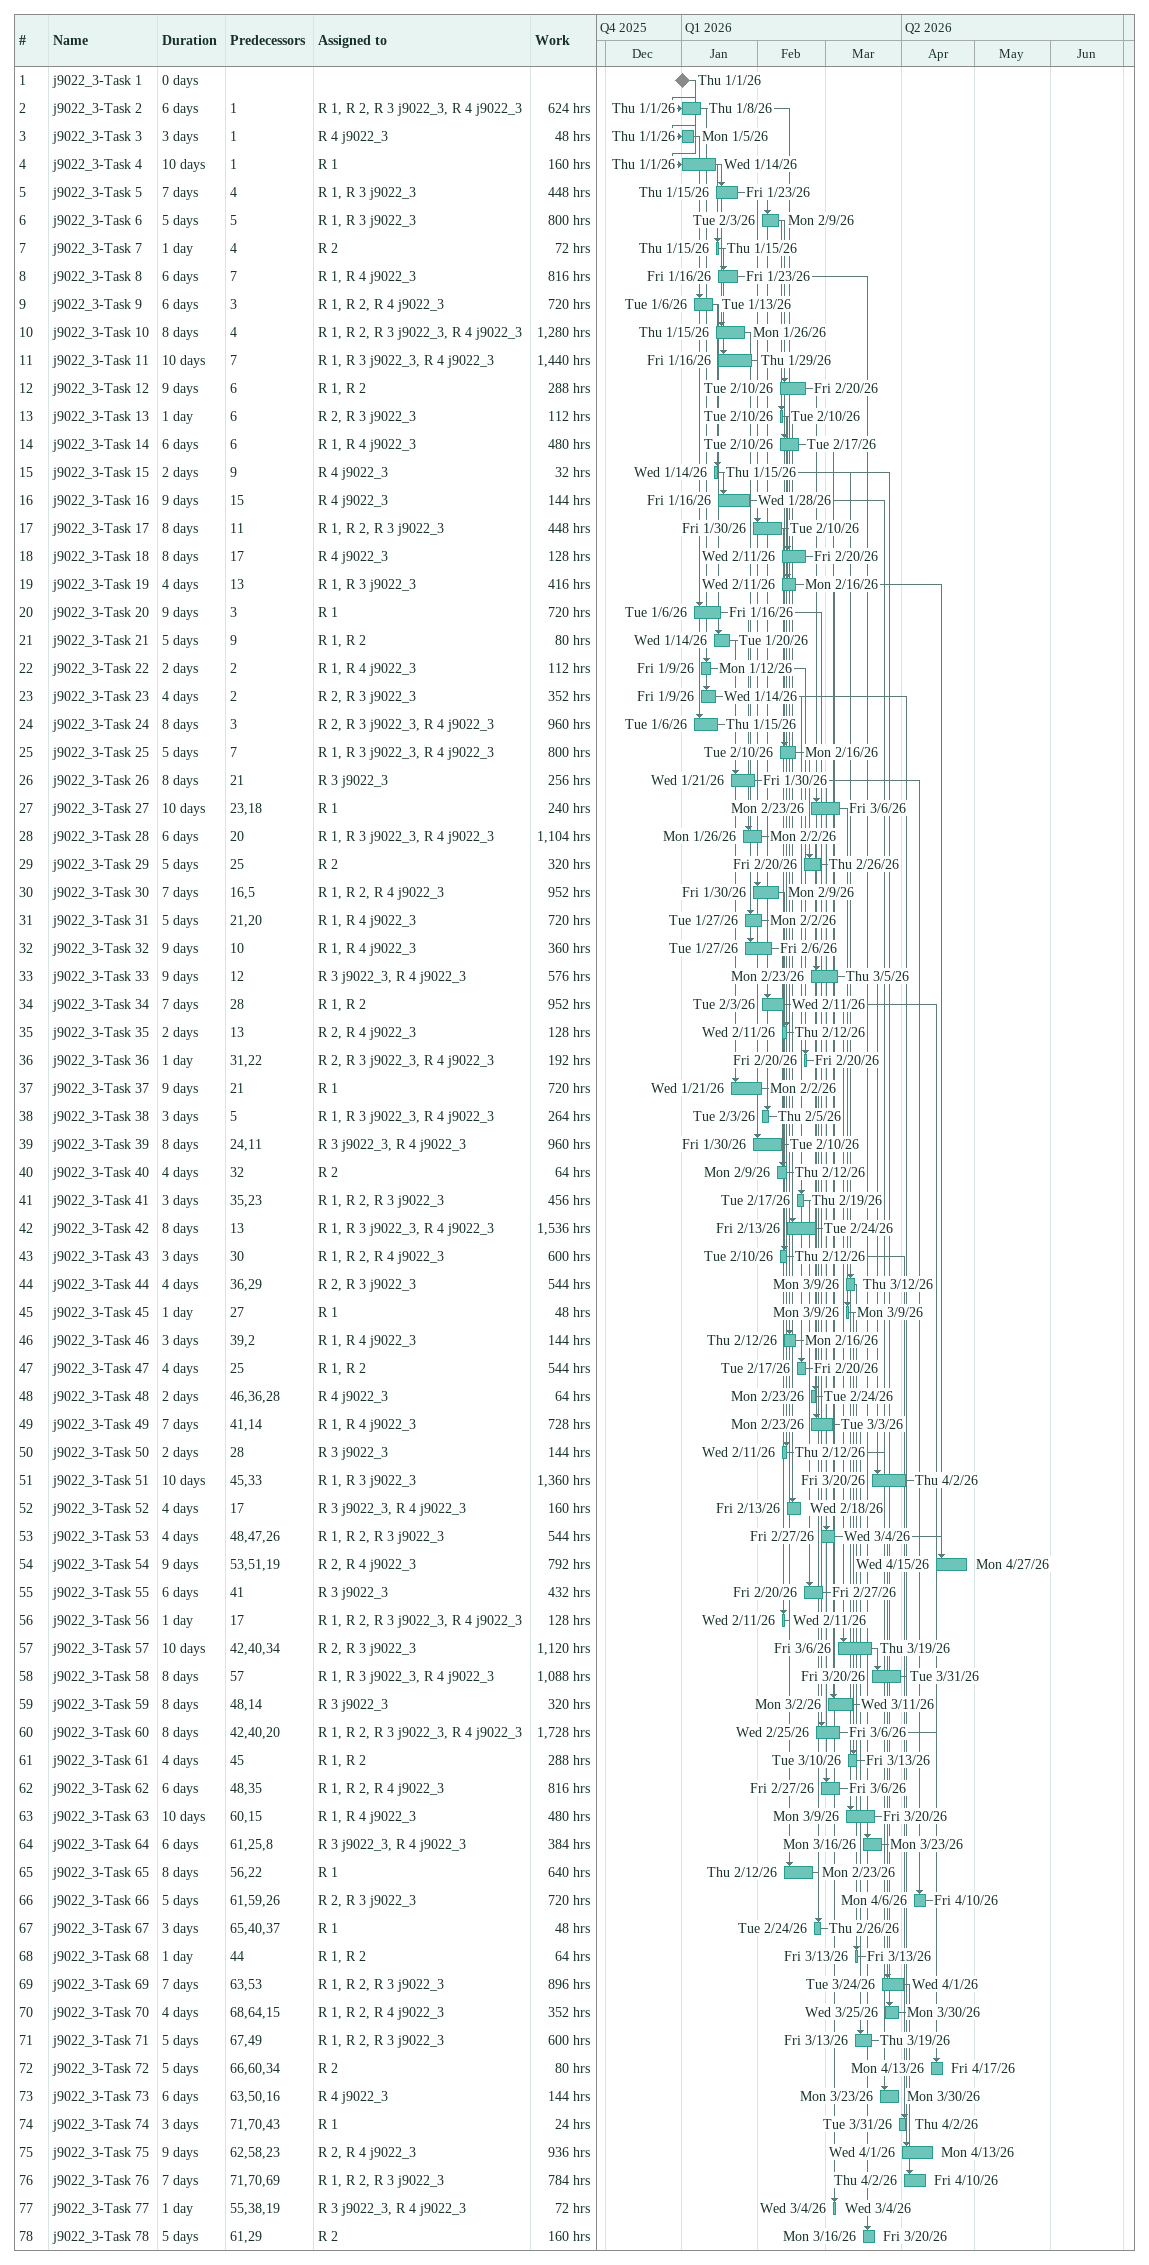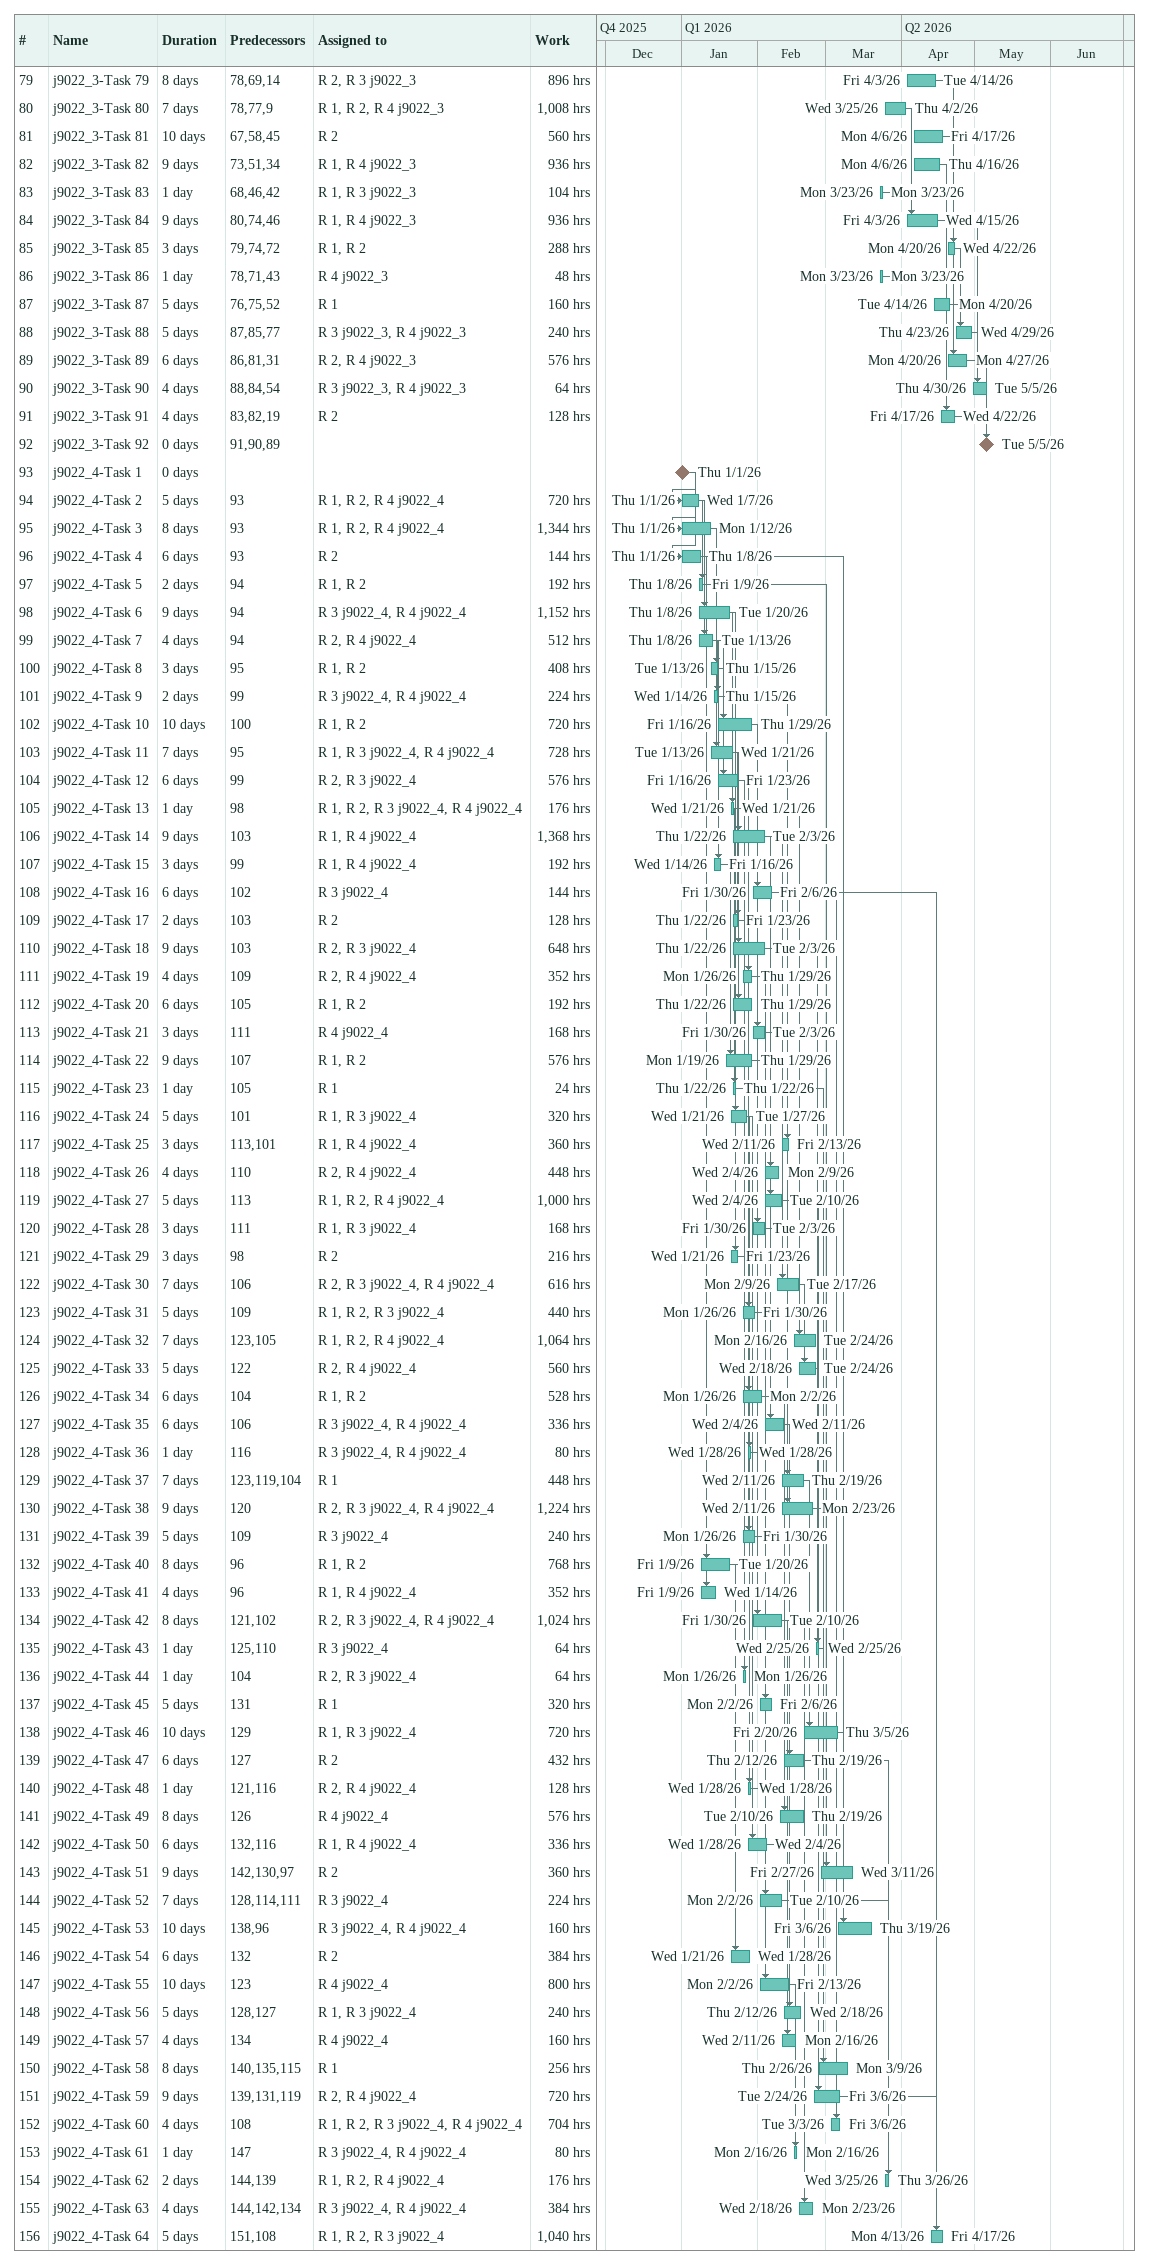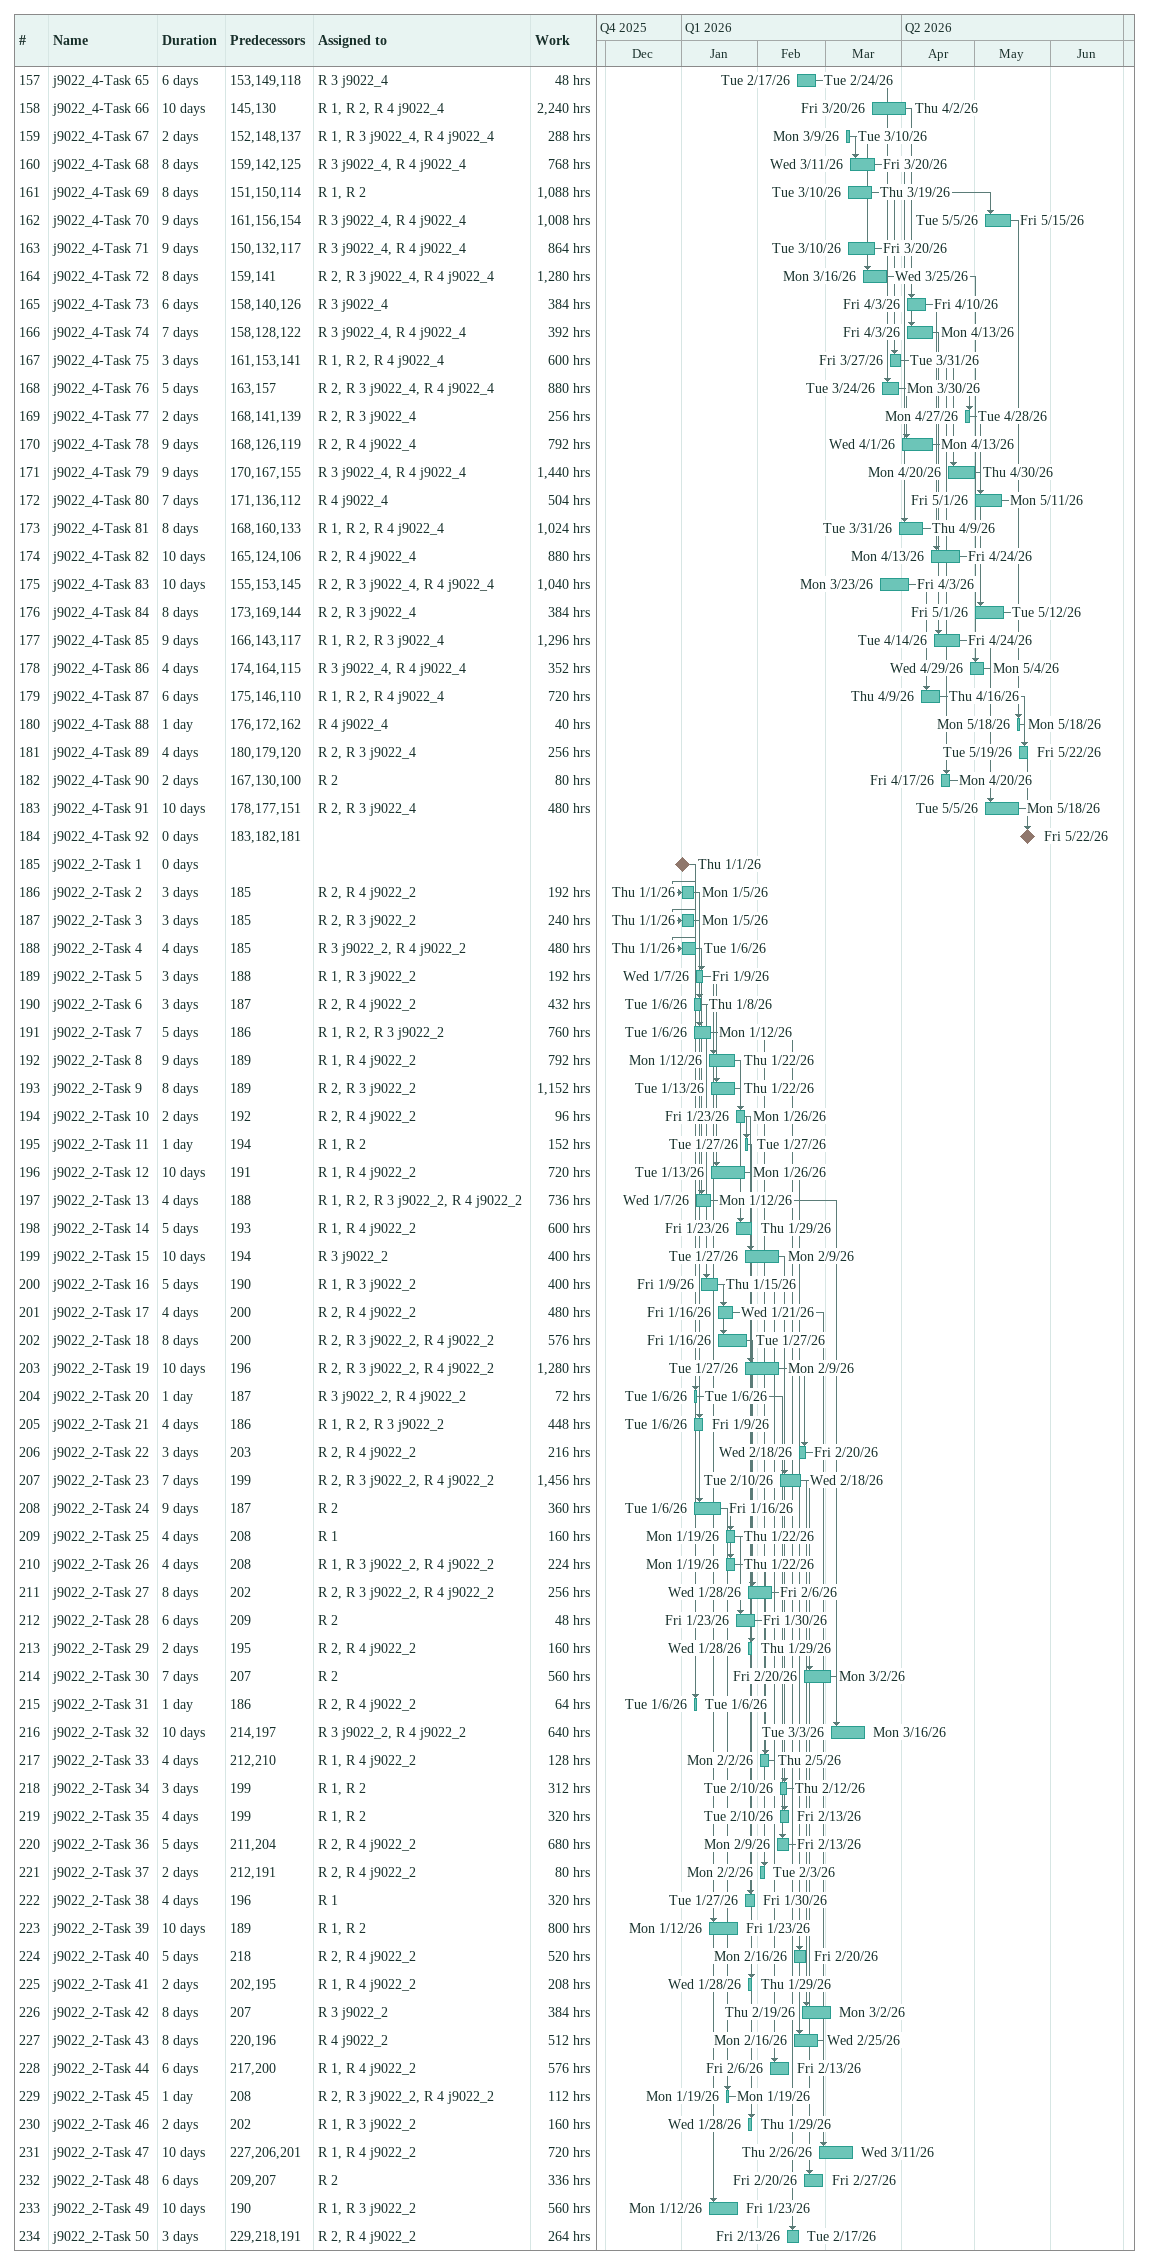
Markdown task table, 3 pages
| ID | Task | Duration | Start | Finish | Predecessors | Resources | Work (h) |
|---|---|---|---|---|---|---|---|
| 1 | j9022_3-Task 1 | 0d | 2026-01-01 | 2026-01-01 |  |  |  |
| 2 | j9022_3-Task 2 | 6d | 2026-01-01 | 2026-01-08 | 1 | R 1, R 2, R 3 j9022_3, R 4 j9022_3 | 624 |
| 3 | j9022_3-Task 3 | 3d | 2026-01-01 | 2026-01-05 | 1 | R 4 j9022_3 | 48 |
| 4 | j9022_3-Task 4 | 10d | 2026-01-01 | 2026-01-14 | 1 | R 1 | 160 |
| 5 | j9022_3-Task 5 | 7d | 2026-01-15 | 2026-01-23 | 4 | R 1, R 3 j9022_3 | 448 |
| 6 | j9022_3-Task 6 | 5d | 2026-02-03 | 2026-02-09 | 5 | R 1, R 3 j9022_3 | 800 |
| 7 | j9022_3-Task 7 | 1d | 2026-01-15 | 2026-01-15 | 4 | R 2 | 72 |
| 8 | j9022_3-Task 8 | 6d | 2026-01-16 | 2026-01-23 | 7 | R 1, R 4 j9022_3 | 816 |
| 9 | j9022_3-Task 9 | 6d | 2026-01-06 | 2026-01-13 | 3 | R 1, R 2, R 4 j9022_3 | 720 |
| 10 | j9022_3-Task 10 | 8d | 2026-01-15 | 2026-01-26 | 4 | R 1, R 2, R 3 j9022_3, R 4 j9022_3 | 1280 |
| 11 | j9022_3-Task 11 | 10d | 2026-01-16 | 2026-01-29 | 7 | R 1, R 3 j9022_3, R 4 j9022_3 | 1440 |
| 12 | j9022_3-Task 12 | 9d | 2026-02-10 | 2026-02-20 | 6 | R 1, R 2 | 288 |
| 13 | j9022_3-Task 13 | 1d | 2026-02-10 | 2026-02-10 | 6 | R 2, R 3 j9022_3 | 112 |
| 14 | j9022_3-Task 14 | 6d | 2026-02-10 | 2026-02-17 | 6 | R 1, R 4 j9022_3 | 480 |
| 15 | j9022_3-Task 15 | 2d | 2026-01-14 | 2026-01-15 | 9 | R 4 j9022_3 | 32 |
| 16 | j9022_3-Task 16 | 9d | 2026-01-16 | 2026-01-28 | 15 | R 4 j9022_3 | 144 |
| 17 | j9022_3-Task 17 | 8d | 2026-01-30 | 2026-02-10 | 11 | R 1, R 2, R 3 j9022_3 | 448 |
| 18 | j9022_3-Task 18 | 8d | 2026-02-11 | 2026-02-20 | 17 | R 4 j9022_3 | 128 |
| 19 | j9022_3-Task 19 | 4d | 2026-02-11 | 2026-02-16 | 13 | R 1, R 3 j9022_3 | 416 |
| 20 | j9022_3-Task 20 | 9d | 2026-01-06 | 2026-01-16 | 3 | R 1 | 720 |
| 21 | j9022_3-Task 21 | 5d | 2026-01-14 | 2026-01-20 | 9 | R 1, R 2 | 80 |
| 22 | j9022_3-Task 22 | 2d | 2026-01-09 | 2026-01-12 | 2 | R 1, R 4 j9022_3 | 112 |
| 23 | j9022_3-Task 23 | 4d | 2026-01-09 | 2026-01-14 | 2 | R 2, R 3 j9022_3 | 352 |
| 24 | j9022_3-Task 24 | 8d | 2026-01-06 | 2026-01-15 | 3 | R 2, R 3 j9022_3, R 4 j9022_3 | 960 |
| 25 | j9022_3-Task 25 | 5d | 2026-02-10 | 2026-02-16 | 7 | R 1, R 3 j9022_3, R 4 j9022_3 | 800 |
| 26 | j9022_3-Task 26 | 8d | 2026-01-21 | 2026-01-30 | 21 | R 3 j9022_3 | 256 |
| 27 | j9022_3-Task 27 | 10d | 2026-02-23 | 2026-03-06 | 23, 18 | R 1 | 240 |
| 28 | j9022_3-Task 28 | 6d | 2026-01-26 | 2026-02-02 | 20 | R 1, R 3 j9022_3, R 4 j9022_3 | 1104 |
| 29 | j9022_3-Task 29 | 5d | 2026-02-20 | 2026-02-26 | 25 | R 2 | 320 |
| 30 | j9022_3-Task 30 | 7d | 2026-01-30 | 2026-02-09 | 16, 5 | R 1, R 2, R 4 j9022_3 | 952 |
| 31 | j9022_3-Task 31 | 5d | 2026-01-27 | 2026-02-02 | 21, 20 | R 1, R 4 j9022_3 | 720 |
| 32 | j9022_3-Task 32 | 9d | 2026-01-27 | 2026-02-06 | 10 | R 1, R 4 j9022_3 | 360 |
| 33 | j9022_3-Task 33 | 9d | 2026-02-23 | 2026-03-05 | 12 | R 3 j9022_3, R 4 j9022_3 | 576 |
| 34 | j9022_3-Task 34 | 7d | 2026-02-03 | 2026-02-11 | 28 | R 1, R 2 | 952 |
| 35 | j9022_3-Task 35 | 2d | 2026-02-11 | 2026-02-12 | 13 | R 2, R 4 j9022_3 | 128 |
| 36 | j9022_3-Task 36 | 1d | 2026-02-20 | 2026-02-20 | 31, 22 | R 2, R 3 j9022_3, R 4 j9022_3 | 192 |
| 37 | j9022_3-Task 37 | 9d | 2026-01-21 | 2026-02-02 | 21 | R 1 | 720 |
| 38 | j9022_3-Task 38 | 3d | 2026-02-03 | 2026-02-05 | 5 | R 1, R 3 j9022_3, R 4 j9022_3 | 264 |
| 39 | j9022_3-Task 39 | 8d | 2026-01-30 | 2026-02-10 | 24, 11 | R 3 j9022_3, R 4 j9022_3 | 960 |
| 40 | j9022_3-Task 40 | 4d | 2026-02-09 | 2026-02-12 | 32 | R 2 | 64 |
| 41 | j9022_3-Task 41 | 3d | 2026-02-17 | 2026-02-19 | 35, 23 | R 1, R 2, R 3 j9022_3 | 456 |
| 42 | j9022_3-Task 42 | 8d | 2026-02-13 | 2026-02-24 | 13 | R 1, R 3 j9022_3, R 4 j9022_3 | 1536 |
| 43 | j9022_3-Task 43 | 3d | 2026-02-10 | 2026-02-12 | 30 | R 1, R 2, R 4 j9022_3 | 600 |
| 44 | j9022_3-Task 44 | 4d | 2026-03-09 | 2026-03-12 | 36, 29 | R 2, R 3 j9022_3 | 544 |
| 45 | j9022_3-Task 45 | 1d | 2026-03-09 | 2026-03-09 | 27 | R 1 | 48 |
| 46 | j9022_3-Task 46 | 3d | 2026-02-12 | 2026-02-16 | 39, 2 | R 1, R 4 j9022_3 | 144 |
| 47 | j9022_3-Task 47 | 4d | 2026-02-17 | 2026-02-20 | 25 | R 1, R 2 | 544 |
| 48 | j9022_3-Task 48 | 2d | 2026-02-23 | 2026-02-24 | 46, 36, 28 | R 4 j9022_3 | 64 |
| 49 | j9022_3-Task 49 | 7d | 2026-02-23 | 2026-03-03 | 41, 14 | R 1, R 4 j9022_3 | 728 |
| 50 | j9022_3-Task 50 | 2d | 2026-02-11 | 2026-02-12 | 28 | R 3 j9022_3 | 144 |
| 51 | j9022_3-Task 51 | 10d | 2026-03-20 | 2026-04-02 | 45, 33 | R 1, R 3 j9022_3 | 1360 |
| 52 | j9022_3-Task 52 | 4d | 2026-02-13 | 2026-02-18 | 17 | R 3 j9022_3, R 4 j9022_3 | 160 |
| 53 | j9022_3-Task 53 | 4d | 2026-02-27 | 2026-03-04 | 48, 47, 26 | R 1, R 2, R 3 j9022_3 | 544 |
| 54 | j9022_3-Task 54 | 9d | 2026-04-15 | 2026-04-27 | 53, 51, 19 | R 2, R 4 j9022_3 | 792 |
| 55 | j9022_3-Task 55 | 6d | 2026-02-20 | 2026-02-27 | 41 | R 3 j9022_3 | 432 |
| 56 | j9022_3-Task 56 | 1d | 2026-02-11 | 2026-02-11 | 17 | R 1, R 2, R 3 j9022_3, R 4 j9022_3 | 128 |
| 57 | j9022_3-Task 57 | 10d | 2026-03-06 | 2026-03-19 | 42, 40, 34 | R 2, R 3 j9022_3 | 1120 |
| 58 | j9022_3-Task 58 | 8d | 2026-03-20 | 2026-03-31 | 57 | R 1, R 3 j9022_3, R 4 j9022_3 | 1088 |
| 59 | j9022_3-Task 59 | 8d | 2026-03-02 | 2026-03-11 | 48, 14 | R 3 j9022_3 | 320 |
| 60 | j9022_3-Task 60 | 8d | 2026-02-25 | 2026-03-06 | 42, 40, 20 | R 1, R 2, R 3 j9022_3, R 4 j9022_3 | 1728 |
| 61 | j9022_3-Task 61 | 4d | 2026-03-10 | 2026-03-13 | 45 | R 1, R 2 | 288 |
| 62 | j9022_3-Task 62 | 6d | 2026-02-27 | 2026-03-06 | 48, 35 | R 1, R 2, R 4 j9022_3 | 816 |
| 63 | j9022_3-Task 63 | 10d | 2026-03-09 | 2026-03-20 | 60, 15 | R 1, R 4 j9022_3 | 480 |
| 64 | j9022_3-Task 64 | 6d | 2026-03-16 | 2026-03-23 | 61, 25, 8 | R 3 j9022_3, R 4 j9022_3 | 384 |
| 65 | j9022_3-Task 65 | 8d | 2026-02-12 | 2026-02-23 | 56, 22 | R 1 | 640 |
| 66 | j9022_3-Task 66 | 5d | 2026-04-06 | 2026-04-10 | 61, 59, 26 | R 2, R 3 j9022_3 | 720 |
| 67 | j9022_3-Task 67 | 3d | 2026-02-24 | 2026-02-26 | 65, 40, 37 | R 1 | 48 |
| 68 | j9022_3-Task 68 | 1d | 2026-03-13 | 2026-03-13 | 44 | R 1, R 2 | 64 |
| 69 | j9022_3-Task 69 | 7d | 2026-03-24 | 2026-04-01 | 63, 53 | R 1, R 2, R 3 j9022_3 | 896 |
| 70 | j9022_3-Task 70 | 4d | 2026-03-25 | 2026-03-30 | 68, 64, 15 | R 1, R 2, R 4 j9022_3 | 352 |
| 71 | j9022_3-Task 71 | 5d | 2026-03-13 | 2026-03-19 | 67, 49 | R 1, R 2, R 3 j9022_3 | 600 |
| 72 | j9022_3-Task 72 | 5d | 2026-04-13 | 2026-04-17 | 66, 60, 34 | R 2 | 80 |
| 73 | j9022_3-Task 73 | 6d | 2026-03-23 | 2026-03-30 | 63, 50, 16 | R 4 j9022_3 | 144 |
| 74 | j9022_3-Task 74 | 3d | 2026-03-31 | 2026-04-02 | 71, 70, 43 | R 1 | 24 |
| 75 | j9022_3-Task 75 | 9d | 2026-04-01 | 2026-04-13 | 62, 58, 23 | R 2, R 4 j9022_3 | 936 |
| 76 | j9022_3-Task 76 | 7d | 2026-04-02 | 2026-04-10 | 71, 70, 69 | R 1, R 2, R 3 j9022_3 | 784 |
| 77 | j9022_3-Task 77 | 1d | 2026-03-04 | 2026-03-04 | 55, 38, 19 | R 3 j9022_3, R 4 j9022_3 | 72 |
| 78 | j9022_3-Task 78 | 5d | 2026-03-16 | 2026-03-20 | 61, 29 | R 2 | 160 |
| 79 | j9022_3-Task 79 | 8d | 2026-04-03 | 2026-04-14 | 78, 69, 14 | R 2, R 3 j9022_3 | 896 |
| 80 | j9022_3-Task 80 | 7d | 2026-03-25 | 2026-04-02 | 78, 77, 9 | R 1, R 2, R 4 j9022_3 | 1008 |
| 81 | j9022_3-Task 81 | 10d | 2026-04-06 | 2026-04-17 | 67, 58, 45 | R 2 | 560 |
| 82 | j9022_3-Task 82 | 9d | 2026-04-06 | 2026-04-16 | 73, 51, 34 | R 1, R 4 j9022_3 | 936 |
| 83 | j9022_3-Task 83 | 1d | 2026-03-23 | 2026-03-23 | 68, 46, 42 | R 1, R 3 j9022_3 | 104 |
| 84 | j9022_3-Task 84 | 9d | 2026-04-03 | 2026-04-15 | 80, 74, 46 | R 1, R 4 j9022_3 | 936 |
| 85 | j9022_3-Task 85 | 3d | 2026-04-20 | 2026-04-22 | 79, 74, 72 | R 1, R 2 | 288 |
| 86 | j9022_3-Task 86 | 1d | 2026-03-23 | 2026-03-23 | 78, 71, 43 | R 4 j9022_3 | 48 |
| 87 | j9022_3-Task 87 | 5d | 2026-04-14 | 2026-04-20 | 76, 75, 52 | R 1 | 160 |
| 88 | j9022_3-Task 88 | 5d | 2026-04-23 | 2026-04-29 | 87, 85, 77 | R 3 j9022_3, R 4 j9022_3 | 240 |
| 89 | j9022_3-Task 89 | 6d | 2026-04-20 | 2026-04-27 | 86, 81, 31 | R 2, R 4 j9022_3 | 576 |
| 90 | j9022_3-Task 90 | 4d | 2026-04-30 | 2026-05-05 | 88, 84, 54 | R 3 j9022_3, R 4 j9022_3 | 64 |
| 91 | j9022_3-Task 91 | 4d | 2026-04-17 | 2026-04-22 | 83, 82, 19 | R 2 | 128 |
| 92 | j9022_3-Task 92 | 0d | 2026-05-05 | 2026-05-05 | 91, 90, 89 |  |  |
| 93 | j9022_4-Task 1 | 0d | 2026-01-01 | 2026-01-01 |  |  |  |
| 94 | j9022_4-Task 2 | 5d | 2026-01-01 | 2026-01-07 | 93 | R 1, R 2, R 4 j9022_4 | 720 |
| 95 | j9022_4-Task 3 | 8d | 2026-01-01 | 2026-01-12 | 93 | R 1, R 2, R 4 j9022_4 | 1344 |
| 96 | j9022_4-Task 4 | 6d | 2026-01-01 | 2026-01-08 | 93 | R 2 | 144 |
| 97 | j9022_4-Task 5 | 2d | 2026-01-08 | 2026-01-09 | 94 | R 1, R 2 | 192 |
| 98 | j9022_4-Task 6 | 9d | 2026-01-08 | 2026-01-20 | 94 | R 3 j9022_4, R 4 j9022_4 | 1152 |
| 99 | j9022_4-Task 7 | 4d | 2026-01-08 | 2026-01-13 | 94 | R 2, R 4 j9022_4 | 512 |
| 100 | j9022_4-Task 8 | 3d | 2026-01-13 | 2026-01-15 | 95 | R 1, R 2 | 408 |
| 101 | j9022_4-Task 9 | 2d | 2026-01-14 | 2026-01-15 | 99 | R 3 j9022_4, R 4 j9022_4 | 224 |
| 102 | j9022_4-Task 10 | 10d | 2026-01-16 | 2026-01-29 | 100 | R 1, R 2 | 720 |
| 103 | j9022_4-Task 11 | 7d | 2026-01-13 | 2026-01-21 | 95 | R 1, R 3 j9022_4, R 4 j9022_4 | 728 |
| 104 | j9022_4-Task 12 | 6d | 2026-01-16 | 2026-01-23 | 99 | R 2, R 3 j9022_4 | 576 |
| 105 | j9022_4-Task 13 | 1d | 2026-01-21 | 2026-01-21 | 98 | R 1, R 2, R 3 j9022_4, R 4 j9022_4 | 176 |
| 106 | j9022_4-Task 14 | 9d | 2026-01-22 | 2026-02-03 | 103 | R 1, R 4 j9022_4 | 1368 |
| 107 | j9022_4-Task 15 | 3d | 2026-01-14 | 2026-01-16 | 99 | R 1, R 4 j9022_4 | 192 |
| 108 | j9022_4-Task 16 | 6d | 2026-01-30 | 2026-02-06 | 102 | R 3 j9022_4 | 144 |
| 109 | j9022_4-Task 17 | 2d | 2026-01-22 | 2026-01-23 | 103 | R 2 | 128 |
| 110 | j9022_4-Task 18 | 9d | 2026-01-22 | 2026-02-03 | 103 | R 2, R 3 j9022_4 | 648 |
| 111 | j9022_4-Task 19 | 4d | 2026-01-26 | 2026-01-29 | 109 | R 2, R 4 j9022_4 | 352 |
| 112 | j9022_4-Task 20 | 6d | 2026-01-22 | 2026-01-29 | 105 | R 1, R 2 | 192 |
| 113 | j9022_4-Task 21 | 3d | 2026-01-30 | 2026-02-03 | 111 | R 4 j9022_4 | 168 |
| 114 | j9022_4-Task 22 | 9d | 2026-01-19 | 2026-01-29 | 107 | R 1, R 2 | 576 |
| 115 | j9022_4-Task 23 | 1d | 2026-01-22 | 2026-01-22 | 105 | R 1 | 24 |
| 116 | j9022_4-Task 24 | 5d | 2026-01-21 | 2026-01-27 | 101 | R 1, R 3 j9022_4 | 320 |
| 117 | j9022_4-Task 25 | 3d | 2026-02-11 | 2026-02-13 | 113, 101 | R 1, R 4 j9022_4 | 360 |
| 118 | j9022_4-Task 26 | 4d | 2026-02-04 | 2026-02-09 | 110 | R 2, R 4 j9022_4 | 448 |
| 119 | j9022_4-Task 27 | 5d | 2026-02-04 | 2026-02-10 | 113 | R 1, R 2, R 4 j9022_4 | 1000 |
| 120 | j9022_4-Task 28 | 3d | 2026-01-30 | 2026-02-03 | 111 | R 1, R 3 j9022_4 | 168 |
| 121 | j9022_4-Task 29 | 3d | 2026-01-21 | 2026-01-23 | 98 | R 2 | 216 |
| 122 | j9022_4-Task 30 | 7d | 2026-02-09 | 2026-02-17 | 106 | R 2, R 3 j9022_4, R 4 j9022_4 | 616 |
| 123 | j9022_4-Task 31 | 5d | 2026-01-26 | 2026-01-30 | 109 | R 1, R 2, R 3 j9022_4 | 440 |
| 124 | j9022_4-Task 32 | 7d | 2026-02-16 | 2026-02-24 | 123, 105 | R 1, R 2, R 4 j9022_4 | 1064 |
| 125 | j9022_4-Task 33 | 5d | 2026-02-18 | 2026-02-24 | 122 | R 2, R 4 j9022_4 | 560 |
| 126 | j9022_4-Task 34 | 6d | 2026-01-26 | 2026-02-02 | 104 | R 1, R 2 | 528 |
| 127 | j9022_4-Task 35 | 6d | 2026-02-04 | 2026-02-11 | 106 | R 3 j9022_4, R 4 j9022_4 | 336 |
| 128 | j9022_4-Task 36 | 1d | 2026-01-28 | 2026-01-28 | 116 | R 3 j9022_4, R 4 j9022_4 | 80 |
| 129 | j9022_4-Task 37 | 7d | 2026-02-11 | 2026-02-19 | 123, 119, 104 | R 1 | 448 |
| 130 | j9022_4-Task 38 | 9d | 2026-02-11 | 2026-02-23 | 120 | R 2, R 3 j9022_4, R 4 j9022_4 | 1224 |
| 131 | j9022_4-Task 39 | 5d | 2026-01-26 | 2026-01-30 | 109 | R 3 j9022_4 | 240 |
| 132 | j9022_4-Task 40 | 8d | 2026-01-09 | 2026-01-20 | 96 | R 1, R 2 | 768 |
| 133 | j9022_4-Task 41 | 4d | 2026-01-09 | 2026-01-14 | 96 | R 1, R 4 j9022_4 | 352 |
| 134 | j9022_4-Task 42 | 8d | 2026-01-30 | 2026-02-10 | 121, 102 | R 2, R 3 j9022_4, R 4 j9022_4 | 1024 |
| 135 | j9022_4-Task 43 | 1d | 2026-02-25 | 2026-02-25 | 125, 110 | R 3 j9022_4 | 64 |
| 136 | j9022_4-Task 44 | 1d | 2026-01-26 | 2026-01-26 | 104 | R 2, R 3 j9022_4 | 64 |
| 137 | j9022_4-Task 45 | 5d | 2026-02-02 | 2026-02-06 | 131 | R 1 | 320 |
| 138 | j9022_4-Task 46 | 10d | 2026-02-20 | 2026-03-05 | 129 | R 1, R 3 j9022_4 | 720 |
| 139 | j9022_4-Task 47 | 6d | 2026-02-12 | 2026-02-19 | 127 | R 2 | 432 |
| 140 | j9022_4-Task 48 | 1d | 2026-01-28 | 2026-01-28 | 121, 116 | R 2, R 4 j9022_4 | 128 |
| 141 | j9022_4-Task 49 | 8d | 2026-02-10 | 2026-02-19 | 126 | R 4 j9022_4 | 576 |
| 142 | j9022_4-Task 50 | 6d | 2026-01-28 | 2026-02-04 | 132, 116 | R 1, R 4 j9022_4 | 336 |
| 143 | j9022_4-Task 51 | 9d | 2026-02-27 | 2026-03-11 | 142, 130, 97 | R 2 | 360 |
| 144 | j9022_4-Task 52 | 7d | 2026-02-02 | 2026-02-10 | 128, 114, 111 | R 3 j9022_4 | 224 |
| 145 | j9022_4-Task 53 | 10d | 2026-03-06 | 2026-03-19 | 138, 96 | R 3 j9022_4, R 4 j9022_4 | 160 |
| 146 | j9022_4-Task 54 | 6d | 2026-01-21 | 2026-01-28 | 132 | R 2 | 384 |
| 147 | j9022_4-Task 55 | 10d | 2026-02-02 | 2026-02-13 | 123 | R 4 j9022_4 | 800 |
| 148 | j9022_4-Task 56 | 5d | 2026-02-12 | 2026-02-18 | 128, 127 | R 1, R 3 j9022_4 | 240 |
| 149 | j9022_4-Task 57 | 4d | 2026-02-11 | 2026-02-16 | 134 | R 4 j9022_4 | 160 |
| 150 | j9022_4-Task 58 | 8d | 2026-02-26 | 2026-03-09 | 140, 135, 115 | R 1 | 256 |
| 151 | j9022_4-Task 59 | 9d | 2026-02-24 | 2026-03-06 | 139, 131, 119 | R 2, R 4 j9022_4 | 720 |
| 152 | j9022_4-Task 60 | 4d | 2026-03-03 | 2026-03-06 | 108 | R 1, R 2, R 3 j9022_4, R 4 j9022_4 | 704 |
| 153 | j9022_4-Task 61 | 1d | 2026-02-16 | 2026-02-16 | 147 | R 3 j9022_4, R 4 j9022_4 | 80 |
| 154 | j9022_4-Task 62 | 2d | 2026-03-25 | 2026-03-26 | 144, 139 | R 1, R 2, R 4 j9022_4 | 176 |
| 155 | j9022_4-Task 63 | 4d | 2026-02-18 | 2026-02-23 | 144, 142, 134 | R 3 j9022_4, R 4 j9022_4 | 384 |
| 156 | j9022_4-Task 64 | 5d | 2026-04-13 | 2026-04-17 | 151, 108 | R 1, R 2, R 3 j9022_4 | 1040 |
| 157 | j9022_4-Task 65 | 6d | 2026-02-17 | 2026-02-24 | 153, 149, 118 | R 3 j9022_4 | 48 |
| 158 | j9022_4-Task 66 | 10d | 2026-03-20 | 2026-04-02 | 145, 130 | R 1, R 2, R 4 j9022_4 | 2240 |
| 159 | j9022_4-Task 67 | 2d | 2026-03-09 | 2026-03-10 | 152, 148, 137 | R 1, R 3 j9022_4, R 4 j9022_4 | 288 |
| 160 | j9022_4-Task 68 | 8d | 2026-03-11 | 2026-03-20 | 159, 142, 125 | R 3 j9022_4, R 4 j9022_4 | 768 |
| 161 | j9022_4-Task 69 | 8d | 2026-03-10 | 2026-03-19 | 151, 150, 114 | R 1, R 2 | 1088 |
| 162 | j9022_4-Task 70 | 9d | 2026-05-05 | 2026-05-15 | 161, 156, 154 | R 3 j9022_4, R 4 j9022_4 | 1008 |
| 163 | j9022_4-Task 71 | 9d | 2026-03-10 | 2026-03-20 | 150, 132, 117 | R 3 j9022_4, R 4 j9022_4 | 864 |
| 164 | j9022_4-Task 72 | 8d | 2026-03-16 | 2026-03-25 | 159, 141 | R 2, R 3 j9022_4, R 4 j9022_4 | 1280 |
| 165 | j9022_4-Task 73 | 6d | 2026-04-03 | 2026-04-10 | 158, 140, 126 | R 3 j9022_4 | 384 |
| 166 | j9022_4-Task 74 | 7d | 2026-04-03 | 2026-04-13 | 158, 128, 122 | R 3 j9022_4, R 4 j9022_4 | 392 |
| 167 | j9022_4-Task 75 | 3d | 2026-03-27 | 2026-03-31 | 161, 153, 141 | R 1, R 2, R 4 j9022_4 | 600 |
| 168 | j9022_4-Task 76 | 5d | 2026-03-24 | 2026-03-30 | 163, 157 | R 2, R 3 j9022_4, R 4 j9022_4 | 880 |
| 169 | j9022_4-Task 77 | 2d | 2026-04-27 | 2026-04-28 | 168, 141, 139 | R 2, R 3 j9022_4 | 256 |
| 170 | j9022_4-Task 78 | 9d | 2026-04-01 | 2026-04-13 | 168, 126, 119 | R 2, R 4 j9022_4 | 792 |
| 171 | j9022_4-Task 79 | 9d | 2026-04-20 | 2026-04-30 | 170, 167, 155 | R 3 j9022_4, R 4 j9022_4 | 1440 |
| 172 | j9022_4-Task 80 | 7d | 2026-05-01 | 2026-05-11 | 171, 136, 112 | R 4 j9022_4 | 504 |
| 173 | j9022_4-Task 81 | 8d | 2026-03-31 | 2026-04-09 | 168, 160, 133 | R 1, R 2, R 4 j9022_4 | 1024 |
| 174 | j9022_4-Task 82 | 10d | 2026-04-13 | 2026-04-24 | 165, 124, 106 | R 2, R 4 j9022_4 | 880 |
| 175 | j9022_4-Task 83 | 10d | 2026-03-23 | 2026-04-03 | 155, 153, 145 | R 2, R 3 j9022_4, R 4 j9022_4 | 1040 |
| 176 | j9022_4-Task 84 | 8d | 2026-05-01 | 2026-05-12 | 173, 169, 144 | R 2, R 3 j9022_4 | 384 |
| 177 | j9022_4-Task 85 | 9d | 2026-04-14 | 2026-04-24 | 166, 143, 117 | R 1, R 2, R 3 j9022_4 | 1296 |
| 178 | j9022_4-Task 86 | 4d | 2026-04-29 | 2026-05-04 | 174, 164, 115 | R 3 j9022_4, R 4 j9022_4 | 352 |
| 179 | j9022_4-Task 87 | 6d | 2026-04-09 | 2026-04-16 | 175, 146, 110 | R 1, R 2, R 4 j9022_4 | 720 |
| 180 | j9022_4-Task 88 | 1d | 2026-05-18 | 2026-05-18 | 176, 172, 162 | R 4 j9022_4 | 40 |
| 181 | j9022_4-Task 89 | 4d | 2026-05-19 | 2026-05-22 | 180, 179, 120 | R 2, R 3 j9022_4 | 256 |
| 182 | j9022_4-Task 90 | 2d | 2026-04-17 | 2026-04-20 | 167, 130, 100 | R 2 | 80 |
| 183 | j9022_4-Task 91 | 10d | 2026-05-05 | 2026-05-18 | 178, 177, 151 | R 2, R 3 j9022_4 | 480 |
| 184 | j9022_4-Task 92 | 0d | 2026-05-22 | 2026-05-22 | 183, 182, 181 |  |  |
| 185 | j9022_2-Task 1 | 0d | 2026-01-01 | 2026-01-01 |  |  |  |
| 186 | j9022_2-Task 2 | 3d | 2026-01-01 | 2026-01-05 | 185 | R 2, R 4 j9022_2 | 192 |
| 187 | j9022_2-Task 3 | 3d | 2026-01-01 | 2026-01-05 | 185 | R 2, R 3 j9022_2 | 240 |
| 188 | j9022_2-Task 4 | 4d | 2026-01-01 | 2026-01-06 | 185 | R 3 j9022_2, R 4 j9022_2 | 480 |
| 189 | j9022_2-Task 5 | 3d | 2026-01-07 | 2026-01-09 | 188 | R 1, R 3 j9022_2 | 192 |
| 190 | j9022_2-Task 6 | 3d | 2026-01-06 | 2026-01-08 | 187 | R 2, R 4 j9022_2 | 432 |
| 191 | j9022_2-Task 7 | 5d | 2026-01-06 | 2026-01-12 | 186 | R 1, R 2, R 3 j9022_2 | 760 |
| 192 | j9022_2-Task 8 | 9d | 2026-01-12 | 2026-01-22 | 189 | R 1, R 4 j9022_2 | 792 |
| 193 | j9022_2-Task 9 | 8d | 2026-01-13 | 2026-01-22 | 189 | R 2, R 3 j9022_2 | 1152 |
| 194 | j9022_2-Task 10 | 2d | 2026-01-23 | 2026-01-26 | 192 | R 2, R 4 j9022_2 | 96 |
| 195 | j9022_2-Task 11 | 1d | 2026-01-27 | 2026-01-27 | 194 | R 1, R 2 | 152 |
| 196 | j9022_2-Task 12 | 10d | 2026-01-13 | 2026-01-26 | 191 | R 1, R 4 j9022_2 | 720 |
| 197 | j9022_2-Task 13 | 4d | 2026-01-07 | 2026-01-12 | 188 | R 1, R 2, R 3 j9022_2, R 4 j9022_2 | 736 |
| 198 | j9022_2-Task 14 | 5d | 2026-01-23 | 2026-01-29 | 193 | R 1, R 4 j9022_2 | 600 |
| 199 | j9022_2-Task 15 | 10d | 2026-01-27 | 2026-02-09 | 194 | R 3 j9022_2 | 400 |
| 200 | j9022_2-Task 16 | 5d | 2026-01-09 | 2026-01-15 | 190 | R 1, R 3 j9022_2 | 400 |
| 201 | j9022_2-Task 17 | 4d | 2026-01-16 | 2026-01-21 | 200 | R 2, R 4 j9022_2 | 480 |
| 202 | j9022_2-Task 18 | 8d | 2026-01-16 | 2026-01-27 | 200 | R 2, R 3 j9022_2, R 4 j9022_2 | 576 |
| 203 | j9022_2-Task 19 | 10d | 2026-01-27 | 2026-02-09 | 196 | R 2, R 3 j9022_2, R 4 j9022_2 | 1280 |
| 204 | j9022_2-Task 20 | 1d | 2026-01-06 | 2026-01-06 | 187 | R 3 j9022_2, R 4 j9022_2 | 72 |
| 205 | j9022_2-Task 21 | 4d | 2026-01-06 | 2026-01-09 | 186 | R 1, R 2, R 3 j9022_2 | 448 |
| 206 | j9022_2-Task 22 | 3d | 2026-02-18 | 2026-02-20 | 203 | R 2, R 4 j9022_2 | 216 |
| 207 | j9022_2-Task 23 | 7d | 2026-02-10 | 2026-02-18 | 199 | R 2, R 3 j9022_2, R 4 j9022_2 | 1456 |
| 208 | j9022_2-Task 24 | 9d | 2026-01-06 | 2026-01-16 | 187 | R 2 | 360 |
| 209 | j9022_2-Task 25 | 4d | 2026-01-19 | 2026-01-22 | 208 | R 1 | 160 |
| 210 | j9022_2-Task 26 | 4d | 2026-01-19 | 2026-01-22 | 208 | R 1, R 3 j9022_2, R 4 j9022_2 | 224 |
| 211 | j9022_2-Task 27 | 8d | 2026-01-28 | 2026-02-06 | 202 | R 2, R 3 j9022_2, R 4 j9022_2 | 256 |
| 212 | j9022_2-Task 28 | 6d | 2026-01-23 | 2026-01-30 | 209 | R 2 | 48 |
| 213 | j9022_2-Task 29 | 2d | 2026-01-28 | 2026-01-29 | 195 | R 2, R 4 j9022_2 | 160 |
| 214 | j9022_2-Task 30 | 7d | 2026-02-20 | 2026-03-02 | 207 | R 2 | 560 |
| 215 | j9022_2-Task 31 | 1d | 2026-01-06 | 2026-01-06 | 186 | R 2, R 4 j9022_2 | 64 |
| 216 | j9022_2-Task 32 | 10d | 2026-03-03 | 2026-03-16 | 214, 197 | R 3 j9022_2, R 4 j9022_2 | 640 |
| 217 | j9022_2-Task 33 | 4d | 2026-02-02 | 2026-02-05 | 212, 210 | R 1, R 4 j9022_2 | 128 |
| 218 | j9022_2-Task 34 | 3d | 2026-02-10 | 2026-02-12 | 199 | R 1, R 2 | 312 |
| 219 | j9022_2-Task 35 | 4d | 2026-02-10 | 2026-02-13 | 199 | R 1, R 2 | 320 |
| 220 | j9022_2-Task 36 | 5d | 2026-02-09 | 2026-02-13 | 211, 204 | R 2, R 4 j9022_2 | 680 |
| 221 | j9022_2-Task 37 | 2d | 2026-02-02 | 2026-02-03 | 212, 191 | R 2, R 4 j9022_2 | 80 |
| 222 | j9022_2-Task 38 | 4d | 2026-01-27 | 2026-01-30 | 196 | R 1 | 320 |
| 223 | j9022_2-Task 39 | 10d | 2026-01-12 | 2026-01-23 | 189 | R 1, R 2 | 800 |
| 224 | j9022_2-Task 40 | 5d | 2026-02-16 | 2026-02-20 | 218 | R 2, R 4 j9022_2 | 520 |
| 225 | j9022_2-Task 41 | 2d | 2026-01-28 | 2026-01-29 | 202, 195 | R 1, R 4 j9022_2 | 208 |
| 226 | j9022_2-Task 42 | 8d | 2026-02-19 | 2026-03-02 | 207 | R 3 j9022_2 | 384 |
| 227 | j9022_2-Task 43 | 8d | 2026-02-16 | 2026-02-25 | 220, 196 | R 4 j9022_2 | 512 |
| 228 | j9022_2-Task 44 | 6d | 2026-02-06 | 2026-02-13 | 217, 200 | R 1, R 4 j9022_2 | 576 |
| 229 | j9022_2-Task 45 | 1d | 2026-01-19 | 2026-01-19 | 208 | R 2, R 3 j9022_2, R 4 j9022_2 | 112 |
| 230 | j9022_2-Task 46 | 2d | 2026-01-28 | 2026-01-29 | 202 | R 1, R 3 j9022_2 | 160 |
| 231 | j9022_2-Task 47 | 10d | 2026-02-26 | 2026-03-11 | 227, 206, 201 | R 1, R 4 j9022_2 | 720 |
| 232 | j9022_2-Task 48 | 6d | 2026-02-20 | 2026-02-27 | 209, 207 | R 2 | 336 |
| 233 | j9022_2-Task 49 | 10d | 2026-01-12 | 2026-01-23 | 190 | R 1, R 3 j9022_2 | 560 |
| 234 | j9022_2-Task 50 | 3d | 2026-02-13 | 2026-02-17 | 229, 218, 191 | R 2, R 4 j9022_2 | 264 |
